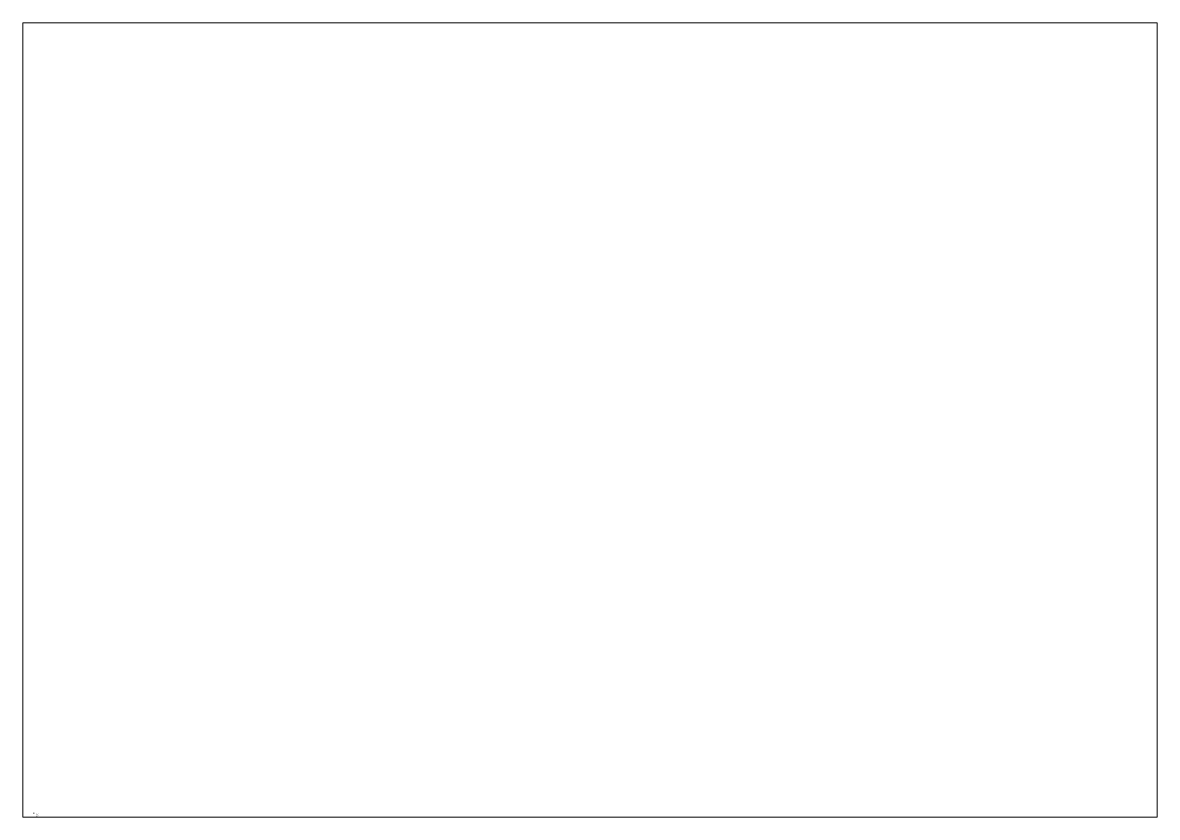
# Paper-space layout 'Présentation1' of a CAD drawing. Header units: metres. Extents: x 29 to 262, y 20 to 183.
# The model-space entities are those that its viewports show. They can reach past a viewport. Long polylines and large blocks are cut down to what shows.
import ezdxf

# ---------------------------------------------------------------- set-up
doc = ezdxf.new("R2010")
doc.units = ezdxf.units.M
doc.header["$LTSCALE"] = 2
doc.linetypes.add('Socle_Continu', pattern=[2.5, 2.5, 0])
doc.layers.get('0').update_dxf_attribs({"lineweight": 30})
doc.layers.add('OUVRA_SCS', color=7, linetype='Socle_Continu', lineweight=13)
doc.styles.get("Standard").update_dxf_attribs({"font": 'arial.ttf'})

msp = doc.modelspace()

# ---------------------------------------------------------------- hatches: boundary and pattern name
at = {"layer": 'OUVRA_SCS', "linetype": 'Socle_Continu'}
h = msp.add_hatch(color=256, dxfattribs=at)
h.dxf.hatch_style = 1
h.paths.add_polyline_path([(0.1, 0), (0.12, 0, 1), (-0.12, 0), (-0.1, 0, -1)])

# ---------------------------------------------------------------- linework, layer by layer
msp.add_lwpolyline([(-0.12, 0), (-0.1, 0, -1), (0.1, 0), (0.12, 0, 1)], format="xyb", close=True, dxfattribs=at)

# ---------------------------------------------------------------- texts
at = {"layer": 'OUVRA_SCS', "linetype": 'Socle_Continu', "flags": 9}
for tag, p, s in [('ID', (0.79, 0.04), 'XP_1371'), ('CALQUE', (0.79, -0.93), 'OUVRA_SCS'), ('NATURE', (0.79, -0.28), 'Ancrage défense'), ('FAMILLE', (0.79, -0.6), 'Ouvrage maritime'), ('PCRS', (0.79, -1.25), 'HabillageSymbole')]:
    msp.add_attdef(tag, p, s, height=0.2, dxfattribs=at)

psp = doc.layouts.new('Présentation1')

# ---------------------------------------------------------------- viewports
at = {"layer": '0'}
psp.add_viewport(center=(145.35, 101.77), size=(232.56, 162.8309), view_center_point=(210, 148.5), view_height=299.995, dxfattribs=at)

doc.saveas('drawing.dxf')
